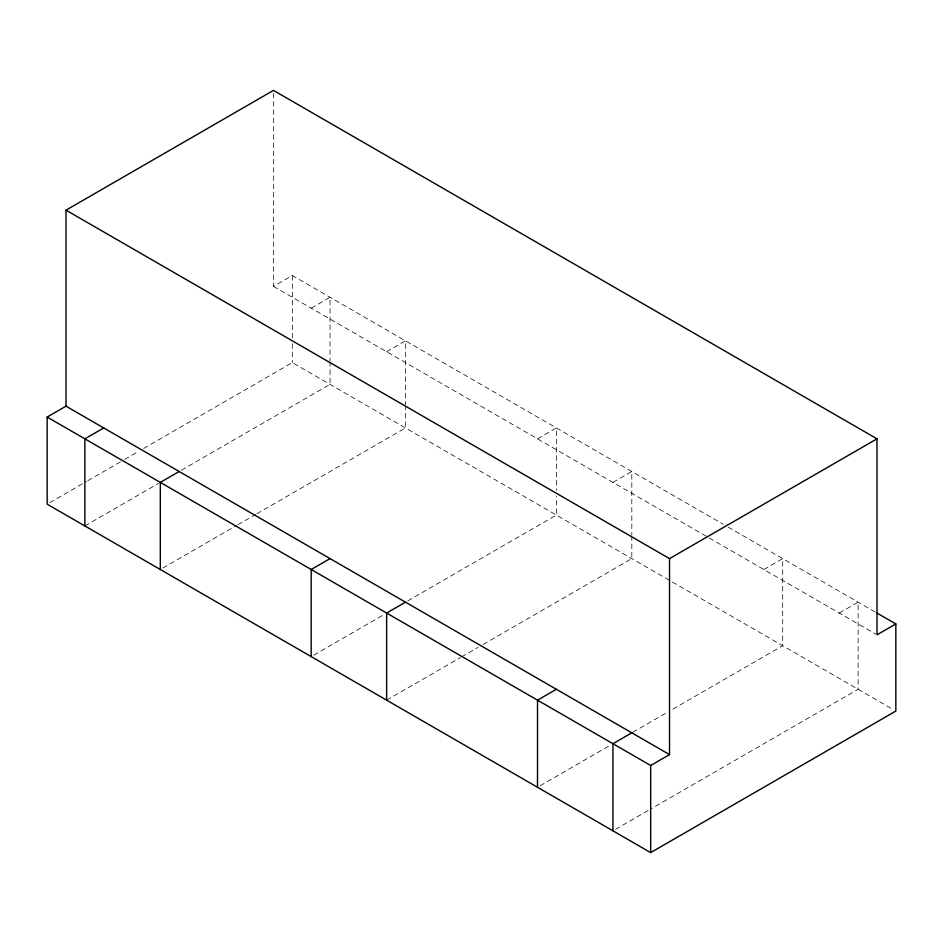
<?xml version="1.0" encoding="UTF-8"?>
<svg xmlns="http://www.w3.org/2000/svg" width="943" height="943" viewBox="0 0 943 943"><rect width="100%" height="100%" fill="white"/><g stroke="black" fill="none" stroke-linecap="round" stroke-linejoin="round"><path stroke-width="0.71" stroke-dasharray="4.71 3.54" d="M273.47 93.322L273.47 286.389L292.33 275.509L723.104 524.202M311.19 308.172L330.05 297.281L330.05 361.157M49.696 502.702L86.532 481.437M87.805 480.694L123.368 460.16M124.641 459.43L138.621 451.355M143.701 448.432L292.33 362.619L671.11 581.301M84.87 525.946L158.554 483.405M181.421 470.203L330.05 384.39L330.05 362.619M386.63 351.727L405.49 340.836L405.49 404.712M162.856 568.028L236.528 525.499M237.801 524.756L255.588 514.489M256.861 513.758L405.49 427.945L405.49 406.174M537.51 438.837L556.37 427.945L556.37 490.372M313.736 655.149L384.874 614.07M407.741 600.868L556.37 515.055L556.37 496.183M612.95 482.392L631.81 471.5L631.81 535.376M386.63 700.166L460.314 657.625M461.587 656.894L478.101 647.358M483.181 644.423L631.81 558.61L631.81 536.838M763.83 569.501L782.69 558.61L782.69 645.719L669.624 710.998M540.056 785.814L611.194 744.734M632.788 732.263L668.363 711.729M839.27 613.056L858.13 602.164L858.13 689.274L653.605 807.361M615.496 829.369L652.332 808.092M728.173 527.137L875.729 612.325M273.47 286.389L875.729 634.109M672.383 582.031L893.339 709.607M292.33 275.509L292.33 337.936M292.33 343.735L292.33 362.619"/><path stroke-width="1.41" d="M66.01 210.171L273.47 90.398L876.99 438.837L876.99 634.828L895.85 623.948L895.85 711.057L650.67 852.602L47.15 504.163L47.15 417.054L66.01 406.174L669.53 754.612L669.53 558.61L66.01 210.171L66.01 406.174M103.73 427.945L84.87 438.837L84.87 525.946M179.17 471.5L160.31 482.392L160.31 569.501M330.05 558.61L311.19 569.501L311.19 656.611M405.49 602.164L386.63 613.056L386.63 700.166M669.53 558.61L876.99 438.837M556.37 689.274L537.51 700.166L537.51 787.275M631.81 732.829L612.95 743.721L612.95 830.83M47.15 417.054L650.67 765.492L669.53 754.612M876.99 613.056L895.85 623.948M650.67 765.492L650.67 852.602"/></g></svg>
